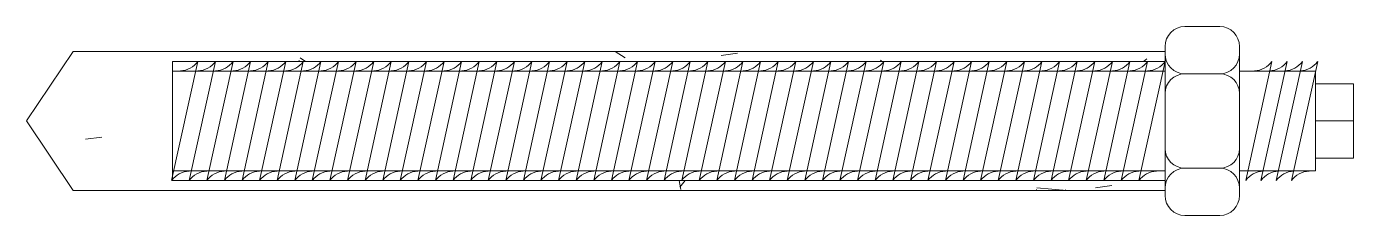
# Model space of a CAD drawing. Header units: metres. Extents: x -115 to 19, y -10 to 10.
import ezdxf

# ---------------------------------------------------------------- set-up
doc = ezdxf.new("R2010")
doc.units = ezdxf.units.M
doc.layers.add('A-DETL-GENF', color=92, linetype='Continuous', lineweight=18)

# ---------------------------------------------------------------- blocks, each defined once
blk = doc.blocks.new('28 chemische ankers met bout 2d - Anker M12-3218155-00_0 Basismaterialen')
at = {"layer": 'A-DETL-GENF', "lineweight": 5}
h = blk.add_hatch(dxfattribs=at)
h.set_pattern_fill('FP_717', color=256, style=0, pattern_type=2)
h.set_pattern_definition([(230, (-12065.363, 5295.934), (-36.4365, 3.18771), [3.81, -41.91]), (175, (-12065.363, 5295.934), (7.04845, -38.21172), [3.048, -33.528]), (280.451, (-12068.4, 5296.2), (-29.38857, -35.02294), [3.238, -35.618]), (226.184, (-12065.363, 5285.774), (-54.21606, 8.40837), [5.715, -62.865]), (276.636, (-12069.88, 5286.475), (-47.4805, -49.48544), [4.857, -53.427]), (171.184, (-12065.363, 5285.774), (-47.48106, -49.4846), [4.572, -50.292]), (201, (-12070.443, 5288.314), (-30.322646, 20.4528), [3.81, -41.91]), (146, (-12070.443, 5288.314), (-12.3607, -36.83788), [3.048, -33.528]), (251.451, (-12072.97, 5290.02), (-42.68329, -16.38389), [3.238, -35.618]), (217.5, (-12065.363, 5295.934), (-0.618067, -16.91082), [1.676, -31.445, 1.676, -32.36, -33.655]), (217.5, (-12065.363, 5295.934), (-0.618067, -16.91082), [-67.158, 1.676, -31.979]), (187.5, (-12065.363, 5295.934), (-13.364138, -20.03578), [1.676, -17.729, 1.676, -30.683, -12.827]), (187.5, (-12065.363, 5295.934), (-13.364138, -20.03578), [-51.765, 1.676, -11.151]), (147.5, (-12054.035, 5295.934), (-27.118159, 1.146059), [1.676, -11.024, 1.676, -37.948, -52.578]), (147.5, (-12054.035, 5295.934), (-27.118159, 1.146059), [-52.324, 1.676, -50.902]), (137.5, (-12048.955, 5295.934), (-29.62579, -5.08507), [1.676, -14.834, 1.676, -24.638, -37.338]), (137.5, (-12048.955, 5295.934), (-29.62579, -5.08507), [-42.824, 1.676, -35.662])])
h.paths.add_polyline_path([(-56.11, 7), (-110, 7), (-114.69, 0), (-110, -7), (0, -7), (0, -6), (-100, -6), (-100, 6), (0, 6), (0, 7)])
for p, q in [((2, 9.5), (5.5, 9.5)), ((-110, 7), (-114.69, 0)), ((0, 7), (-110, 7)), ((0, 7), (-110, 7)), ((0, 7.5), (0, -7.5)), ((0, 6), (0, 7)), ((0, 7), (0, 5)), ((7.5, 7.5), (7.5, -7.5)), ((-100.07, -6), (-97.44, 6)), ((-100, -6), (-100, 6)), ((-100, 6), (0, 6)), ((-98.3, -6), (-95.66, 6)), ((-96.53, -6), (-93.89, 6)), ((-94.75, -6), (-92.12, 6)), ((-92.98, -6), (-90.35, 6)), ((-91.21, -6), (-88.58, 6)), ((-89.44, -6), (-86.81, 6)), ((-87.67, -6), (-85.03, 6)), ((-85.9, -6), (-83.26, 6)), ((-84.13, -6), (-81.49, 6)), ((-82.35, -6), (-79.72, 6)), ((-80.58, -6), (-77.95, 6)), ((-78.81, -6), (-76.18, 6)), ((-77.04, -6), (-74.41, 6)), ((-75.27, -6), (-72.63, 6)), ((-73.5, -6), (-70.86, 6)), ((-71.72, -6), (-69.09, 6)), ((-69.95, -6), (-67.32, 6)), ((-68.18, -6), (-65.55, 6)), ((-66.41, -6), (-63.78, 6)), ((-64.64, -6), (-62, 6)), ((-62.87, -6), (-60.23, 6)), ((-61.1, -6), (-58.46, 6)), ((-59.32, -6), (-56.69, 6)), ((-57.55, -6), (-54.92, 6)), ((-55.78, -6), (-53.15, 6)), ((-54.01, -6), (-51.38, 6)), ((-52.24, -6), (-49.6, 6)), ((-50.47, -6), (-47.83, 6)), ((-48.69, -6), (-46.06, 6)), ((-46.92, -6), (-44.29, 6)), ((-45.15, -6), (-42.52, 6)), ((-43.38, -6), (-40.75, 6)), ((-41.61, -6), (-38.97, 6)), ((-39.84, -6), (-37.2, 6)), ((-38.06, -6), (-35.43, 6)), ((-36.29, -6), (-33.66, 6)), ((-34.52, -6), (-31.89, 6)), ((-32.75, -6), (-30.12, 6)), ((-30.98, -6), (-28.34, 6)), ((-29.21, -6), (-26.57, 6)), ((-27.44, -6), (-24.8, 6)), ((-25.66, -6), (-23.03, 6)), ((-23.89, -6), (-21.26, 6)), ((-22.12, -6), (-19.49, 6)), ((-20.35, -6), (-17.72, 6)), ((-18.58, -6), (-15.94, 6)), ((-16.81, -6), (-14.17, 6)), ((-15.03, -6), (-12.4, 6)), ((-13.26, -6), (-10.63, 6)), ((-11.49, -6), (-8.86, 6)), ((-9.72, -6), (-7.09, 6)), ((-7.95, -6), (-5.31, 6)), ((-6.18, -6), (-3.54, 6)), ((-4.41, -6), (-1.77, 6)), ((-2.63, -6), (0, 6)), ((8.12, -6), (10.76, 6)), ((9.66, -6), (12.3, 6)), ((11.2, -6), (13.83, 6)), ((12.74, -6), (15.37, 6)), ((0, 5), (-100, 5)), ((-100, 5), (-100, -5)), ((-100, -5), (-100, 5)), ((2, 4.75), (5.5, 4.75)), ((7.5, 5), (15.16, 5)), ((15.16, 5), (15.16, -5)), ((15.16, 3.75), (18.97, 3.75)), ((18.97, 3.75), (18.97, -3.75)), ((-114.69, 0), (-110, -7)), ((15.16, 0), (18.97, 0)), ((15.16, -3.75), (18.97, -3.75)), ((-100, -5), (0, -5)), ((0, -6.25), (0, -5)), ((2, -4.75), (5.5, -4.75)), ((7.5, -5), (15.16, -5)), ((0, -6), (-100, -6)), ((0, -7), (0, -6)), ((-110, -7), (0, -7)), ((2, -9.5), (5.5, -9.5))]:
    blk.add_line(p, q, dxfattribs=at)
for centre, radius, start, end in [((2, 7.5), 2, 90, 180), ((5.5, 7.5), 2, 360, 90), ((2, 6.75), 2, 180, 270), ((5.5, 6.75), 2, 270, 0), ((-99.19, 7.18), 2.12, 269.9283, 326.0429), ((-97.42, 7.18), 2.12, 269.9283, 326.0429), ((-95.65, 7.18), 2.12, 269.9283, 326.0429), ((-93.88, 7.18), 2.12, 269.9283, 326.0429), ((-92.11, 7.18), 2.12, 269.9283, 326.0429), ((-90.34, 7.18), 2.12, 269.9283, 326.0429), ((-88.57, 7.18), 2.12, 269.9283, 326.0429), ((-86.79, 7.18), 2.12, 269.9283, 326.0429), ((-85.02, 7.18), 2.12, 269.9283, 326.0429), ((-83.25, 7.18), 2.12, 269.9283, 326.0429), ((-81.48, 7.18), 2.12, 269.9283, 326.0429), ((-79.71, 7.18), 2.12, 269.9283, 326.0429), ((-77.94, 7.18), 2.12, 269.9283, 326.0429), ((-76.16, 7.18), 2.12, 269.9283, 326.0429), ((-74.39, 7.18), 2.12, 269.9283, 326.0429), ((-72.62, 7.18), 2.12, 269.9283, 326.0429), ((-70.85, 7.18), 2.12, 269.9283, 326.0429), ((-69.08, 7.18), 2.12, 269.9283, 326.0429), ((-67.31, 7.18), 2.12, 269.9283, 326.0429), ((-65.54, 7.18), 2.12, 269.9283, 326.0429), ((-63.76, 7.18), 2.12, 269.9283, 326.0429), ((-61.99, 7.18), 2.12, 269.9283, 326.0429), ((-60.22, 7.18), 2.12, 269.9283, 326.0429), ((-58.45, 7.18), 2.12, 269.9283, 326.0429), ((-56.68, 7.18), 2.12, 269.9283, 326.0429), ((-54.91, 7.18), 2.12, 269.9283, 326.0429), ((-53.13, 7.18), 2.12, 269.9283, 326.0429), ((-51.36, 7.18), 2.12, 269.9283, 326.0429), ((-49.59, 7.18), 2.12, 269.9283, 326.0429), ((-47.82, 7.18), 2.12, 269.9283, 326.0429), ((-46.05, 7.18), 2.12, 269.9283, 326.0429), ((-44.28, 7.18), 2.12, 269.9283, 326.0429), ((-42.5, 7.18), 2.12, 269.9283, 326.0429), ((-40.73, 7.18), 2.12, 269.9283, 326.0429), ((-38.96, 7.18), 2.12, 269.9283, 326.0429), ((-37.19, 7.18), 2.12, 269.9283, 326.0429), ((-35.42, 7.18), 2.12, 269.9283, 326.0429), ((-33.65, 7.18), 2.12, 269.9283, 326.0429), ((-31.88, 7.18), 2.12, 269.9283, 326.0429), ((-30.1, 7.18), 2.12, 269.9283, 326.0429), ((-28.33, 7.18), 2.12, 269.9283, 326.0429), ((-26.56, 7.18), 2.12, 269.9283, 326.0429), ((-24.79, 7.18), 2.12, 269.9283, 326.0429), ((-23.02, 7.18), 2.12, 269.9283, 326.0429), ((-21.25, 7.18), 2.12, 269.9283, 326.0429), ((-19.47, 7.18), 2.12, 269.9283, 326.0429), ((-17.7, 7.18), 2.12, 269.9283, 326.0429), ((-15.93, 7.18), 2.12, 269.9283, 326.0429), ((-14.16, 7.18), 2.12, 269.9283, 326.0429), ((-12.39, 7.18), 2.12, 269.9283, 326.0429), ((-10.62, 7.18), 2.12, 269.9283, 326.0429), ((-8.85, 7.18), 2.12, 269.9283, 326.0429), ((-7.07, 7.18), 2.12, 269.9283, 326.0429), ((-5.3, 7.18), 2.12, 269.9283, 326.0429), ((-3.53, 7.18), 2.12, 269.9283, 326.0429), ((-1.76, 7.18), 2.12, 269.9283, 326.0429), ((9, 7.18), 2.12, 269.9283, 326.0429), ((10.54, 7.18), 2.12, 269.9283, 326.0429), ((12.07, 7.18), 2.12, 269.9283, 326.0429), ((13.61, 7.18), 2.12, 269.9283, 326.0429), ((2, 2.75), 2, 90, 180), ((5.5, 2.75), 2, 360, 90), ((2, -2.75), 2, 180, 270), ((5.5, -2.75), 2, 270, 0), ((-98.31, -7.18), 2.12, 89.9283, 146.0429), ((-96.54, -7.18), 2.12, 89.9283, 146.0429), ((-94.77, -7.18), 2.12, 89.9283, 146.0429), ((-93, -7.18), 2.12, 89.9283, 146.0429), ((-91.22, -7.18), 2.12, 89.9283, 146.0429), ((-89.45, -7.18), 2.12, 89.9283, 146.0429), ((-87.68, -7.18), 2.12, 89.9283, 146.0429), ((-85.91, -7.18), 2.12, 89.9283, 146.0429), ((-84.14, -7.18), 2.12, 89.9283, 146.0429), ((-82.37, -7.18), 2.12, 89.9283, 146.0429), ((-80.59, -7.18), 2.12, 89.9283, 146.0429), ((-78.82, -7.18), 2.12, 89.9283, 146.0429), ((-77.05, -7.18), 2.12, 89.9283, 146.0429), ((-75.28, -7.18), 2.12, 89.9283, 146.0429), ((-73.51, -7.18), 2.12, 89.9283, 146.0429), ((-71.74, -7.18), 2.12, 89.9283, 146.0429), ((-69.97, -7.18), 2.12, 89.9283, 146.0429), ((-68.19, -7.18), 2.12, 89.9283, 146.0429), ((-66.42, -7.18), 2.12, 89.9283, 146.0429), ((-64.65, -7.18), 2.12, 89.9283, 146.0429), ((-62.88, -7.18), 2.12, 89.9283, 146.0429), ((-61.11, -7.18), 2.12, 89.9283, 146.0429), ((-59.34, -7.18), 2.12, 89.9283, 146.0429), ((-57.56, -7.18), 2.12, 89.9283, 146.0429), ((-55.79, -7.18), 2.12, 89.9283, 146.0429), ((-54.02, -7.18), 2.12, 89.9283, 146.0429), ((-52.25, -7.18), 2.12, 89.9283, 146.0429), ((-50.48, -7.18), 2.12, 89.9283, 146.0429), ((-48.71, -7.18), 2.12, 89.9283, 146.0429), ((-46.94, -7.18), 2.12, 89.9283, 146.0429), ((-45.16, -7.18), 2.12, 89.9283, 146.0429), ((-43.39, -7.18), 2.12, 89.9283, 146.0429), ((-41.62, -7.18), 2.12, 89.9283, 146.0429), ((-39.85, -7.18), 2.12, 89.9283, 146.0429), ((-38.08, -7.18), 2.12, 89.9283, 146.0429), ((-36.31, -7.18), 2.12, 89.9283, 146.0429), ((-34.53, -7.18), 2.12, 89.9283, 146.0429), ((-32.76, -7.18), 2.12, 89.9283, 146.0429), ((-30.99, -7.18), 2.12, 89.9283, 146.0429), ((-29.22, -7.18), 2.12, 89.9283, 146.0429), ((-27.45, -7.18), 2.12, 89.9283, 146.0429), ((-25.68, -7.18), 2.12, 89.9283, 146.0429), ((-23.9, -7.18), 2.12, 89.9283, 146.0429), ((-22.13, -7.18), 2.12, 89.9283, 146.0429), ((-20.36, -7.18), 2.12, 89.9283, 146.0429), ((-18.59, -7.18), 2.12, 89.9283, 146.0429), ((-16.82, -7.18), 2.12, 89.9283, 146.0429), ((-15.05, -7.18), 2.12, 89.9283, 146.0429), ((-13.28, -7.18), 2.12, 89.9283, 146.0429), ((-11.5, -7.18), 2.12, 89.9283, 146.0429), ((-9.73, -7.18), 2.12, 89.9283, 146.0429), ((-7.96, -7.18), 2.12, 89.9283, 146.0429), ((-6.19, -7.18), 2.12, 89.9283, 146.0429), ((-4.42, -7.18), 2.12, 89.9283, 146.0429), ((-2.65, -7.18), 2.12, 89.9283, 146.0429), ((-0.87, -7.18), 2.12, 89.9283, 146.0429), ((2, -6.75), 2, 90, 180), ((5.5, -6.75), 2, 360, 90), ((9.88, -7.18), 2.12, 89.9283, 146.0429), ((11.42, -7.18), 2.12, 89.9283, 146.0429), ((12.96, -7.18), 2.12, 89.9283, 146.0429), ((14.5, -7.18), 2.12, 89.9283, 146.0429), ((2, -7.5), 2, 180, 270), ((5.5, -7.5), 2, 270, 0)]:
    blk.add_arc(centre, radius, start, end, dxfattribs=at)

msp = doc.modelspace()

# ---------------------------------------------------------------- block references
msp.add_blockref('28 chemische ankers met bout 2d - Anker M12-3218155-00_0 Basismaterialen', (0, 0))

doc.saveas('drawing.dxf')
